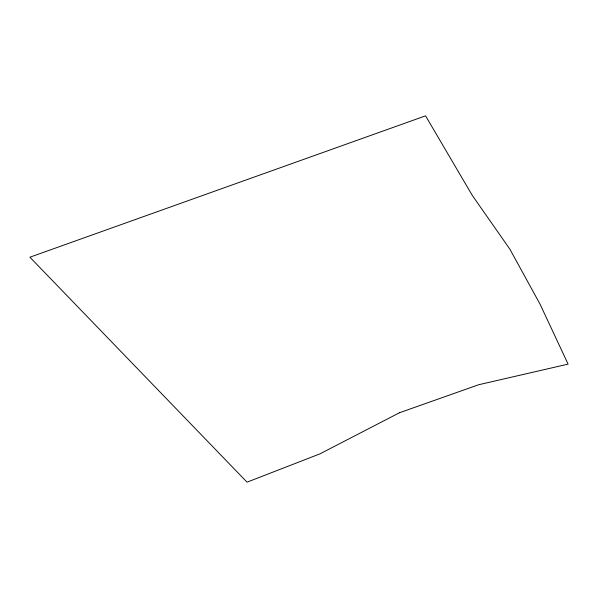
<?xml version="1.0" encoding="UTF-8"?>
<svg xmlns="http://www.w3.org/2000/svg" width="598" height="598" viewBox="0 0 598 598"><rect width="100%" height="100%" fill="white"/><g stroke="black" fill="none" stroke-linecap="round" stroke-linejoin="round"><path stroke-width="0.9" d="M399.501 412.732L319.9 453.882L247.041 482.167L29.9 257.207L425.559 115.833L472.33 195.464L509.907 249.216L540.129 304.33L568.1 364.13L478.729 384.723L399.501 412.732"/></g></svg>
